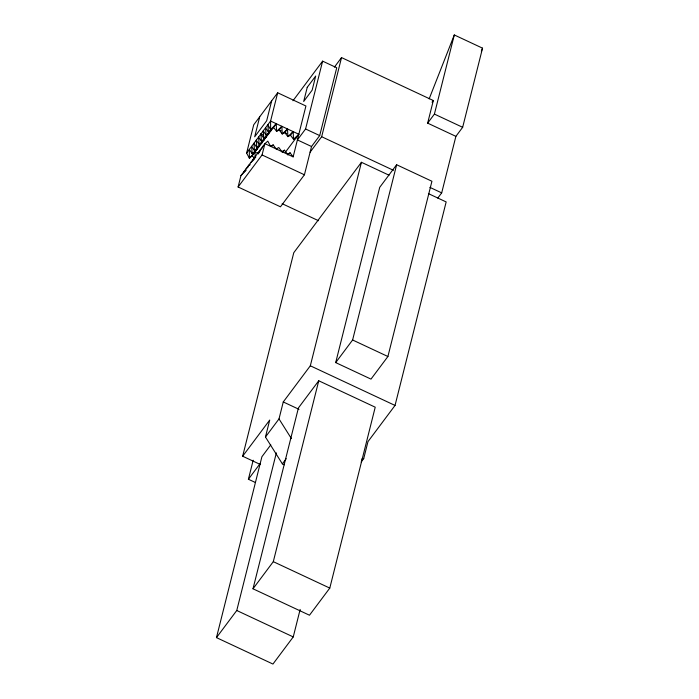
<?xml version="1.0" encoding="UTF-8"?>
<svg xmlns="http://www.w3.org/2000/svg" width="699" height="699" viewBox="0 0 699 699"><rect width="100%" height="100%" fill="white"/><g stroke="black" fill="none" stroke-linecap="round" stroke-linejoin="round"><path stroke-width="1.05" d="M292.977 100.761L322.623 61.145L336.743 67.751L319.705 135.589L311.527 146.519L304.423 174.785L280.465 206.808L238.097 186.983L240.937 175.676L264.904 143.653L267.796 141.137L270.548 146.301L273.16 144.903L276.201 148.939L278.805 147.55L281.846 151.587L284.458 150.189L287.499 154.226L290.102 152.836L293.143 156.873L305.926 105.995L277.678 92.775L253.72 124.806L246.616 153.064L249.377 158.236L252.269 155.711L275.686 124.413M259.713 116.794L254.681 136.812L266.668 120.796L271.693 100.787M238.097 186.983L262.064 154.96L264.904 143.653L293.143 156.873M277.678 92.775L270.583 121.041L270.635 129.831L273.527 127.305L276.568 131.342L279.172 129.944L281.88 126.327L282.213 133.981L284.816 132.592L287.525 128.974L287.866 136.628L290.469 135.23L293.178 131.613L293.51 139.267L296.114 137.878M311.527 146.519L297.407 139.914L305.577 128.983L322.623 61.145M310.103 152.172L321.662 136.724L341.54 57.58L433.328 100.525L427.648 123.138L455.888 136.349L462.659 127.305L482.537 48.161L454.298 34.95L429.16 98.865M260.386 464.52L242.658 456.22L293.772 252.715L361.435 162.29L389.02 175.196M255.266 482.45L248.407 479.243L253.178 460.239M284.353 464.8L282.379 463.883L265.463 437.015L269.718 420.055L242.658 456.22M300.159 609.414L293.248 636.92L272.951 664.05L216.463 637.619L261.907 456.727L270.784 444.852M265.463 437.015L279.006 418.911L283.261 401.951L310.321 365.795L361.435 162.29M216.463 637.619L236.76 610.498L276.358 452.873M253.003 588.794L298.438 407.893L318.744 380.772L375.223 407.194L329.788 588.095L309.482 615.225L253.003 588.794L273.3 561.664L318.744 380.772M335.695 362.598L379.714 187.349L396.63 164.746L431.93 181.259L387.91 356.507L370.994 379.111L335.695 362.598L352.611 339.985L396.63 164.746M427.648 123.138L434.411 114.094L454.298 34.95M361.138 462.013L363.716 458.57L367.98 441.611L395.04 405.437L446.163 201.932L428.426 193.632M437.792 198.079L441.689 192.88L455.888 136.349M481.34 51.21L482.537 48.161M246.616 153.064L270.583 121.041L298.822 134.26L285.244 152.408M334.41 67.113L341.54 57.58M432.061 102.22L433.328 100.525M248.407 479.243L260.115 463.586M282.379 463.883L286.249 458.71M262.195 147.271L263.593 145.742M240.937 175.676L245.838 170.311M281.88 126.327L276.568 131.342L276.227 123.688L270.635 129.831L267.874 124.658L268.407 132.059L271.203 130.398L266.083 135.152L263.235 130.862L263.768 138.253L266.564 136.602L261.452 141.347L258.604 137.056L259.128 144.448L261.933 142.797L256.813 147.55L253.964 143.251L254.488 150.643L257.293 148.992L252.173 153.745L249.325 149.455L249.377 158.236L254.978 152.094L258.744 153.859M287.525 128.974L282.213 133.981L279.172 129.944L281.05 130.827M271.64 146.336L273.16 144.903M293.178 131.613L287.866 136.628L284.816 132.592L286.704 133.474M298.822 134.26L293.51 139.267L290.469 135.23M282.178 152.338L284.458 150.189M287.822 154.986L290.102 152.836M273.527 127.305L268.407 132.059L265.559 127.76L266.083 135.152L268.888 133.5L263.768 138.253L260.919 133.955L262.798 134.837M259.879 150.372L262.073 148.337M260.482 150.757L257.555 153.474L259.425 152.373M252.924 159.669L255.843 156.952M250.6 162.771L254.261 159.372M249.744 164.51L248.285 165.864L250.155 164.763M245.961 168.966L248.162 166.93M245.838 170.023L243.645 172.059L245.812 170.172M361.68 459.129L363.716 458.57M434.411 114.094L462.659 127.305M305.577 128.983L319.705 135.589M321.662 136.724L393.485 170.32M429.885 187.358L441.689 192.88M262.064 154.96L304.423 174.785M282.169 203.697L318.569 220.735M352.611 339.985L387.91 356.507M310.321 365.795L395.04 405.437M283.261 401.951L299.023 409.326M273.3 561.664L329.788 588.095M236.76 610.498L293.248 636.92M252.269 155.711L254.095 158.131M279.006 418.911L291.413 438.614M260.919 133.955L261.452 141.347L264.248 139.695L259.128 144.448L256.28 140.158L256.813 147.55L259.609 145.899L254.488 150.643L251.64 146.353L252.173 153.745L254.978 152.094L255.222 157.834M307.237 87.331L303.689 101.469L312.147 90.162L315.695 76.034L307.237 87.331"/></g></svg>
